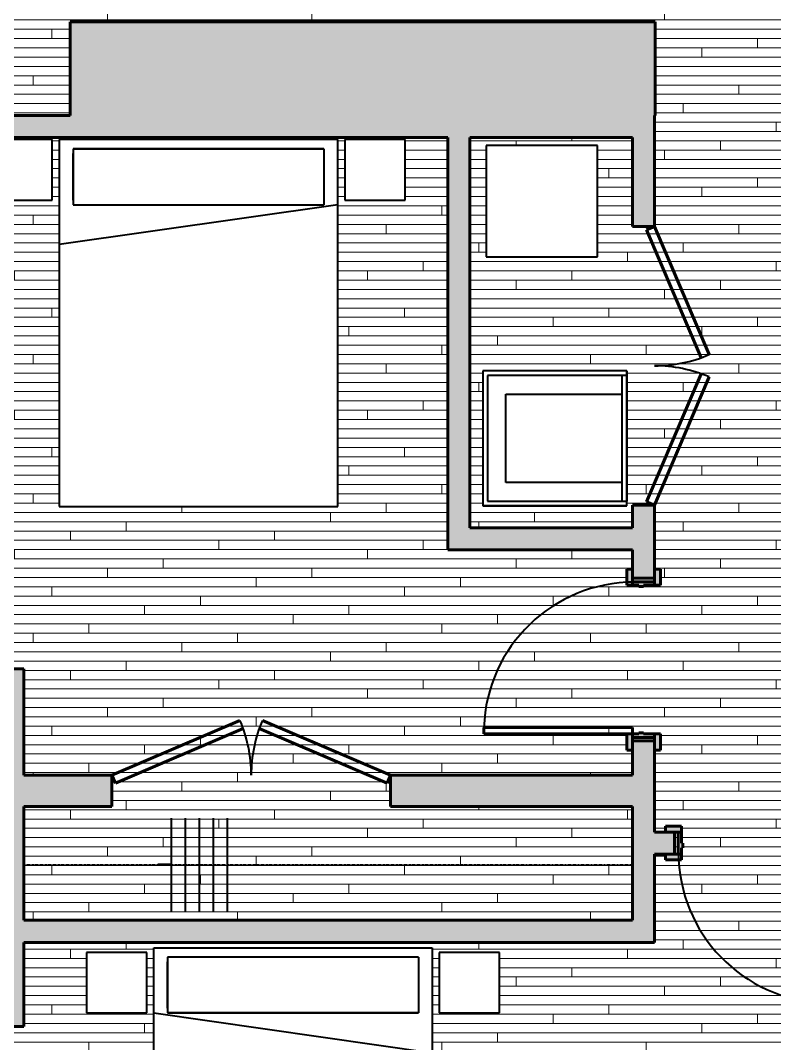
# Model space of a CAD drawing. Header units: inches. Extents: x 247 to 1312, y -3936 to 1080.
# Drawn here: x 329.3 to 491.7, y -3791.5 to -3571.3 of the extents above; entities that cross this region are included whole.
import ezdxf

# ---------------------------------------------------------------- set-up
doc = ezdxf.new("R2010")
doc.units = ezdxf.units.IN
doc.header["$MEASUREMENT"] = 0
doc.linetypes.add('Hidden 1_16_', pattern=[0.09375, 0.0625, -0.03125])
for name, color, linetype, lineweight in [('A-DETL', 90, 'Continuous', 9), ('A-DETL-GENF', 92, 'Continuous', 9), ('A-DOOR', 31, 'Continuous', 40), ('A-DOOR-FRAM', 31, 'Continuous', 40), ('A-FLOR-PATT', 8, 'Continuous', 40), ('A-WALL', 113, 'Continuous', 18), ('A-WALL-PATT', 111, 'Continuous', 18), ('I-FURN', 30, 'Continuous', 40), ('I-WALL', 2, 'Continuous', 40), ('Q-CASE', 31, 'Continuous', 40)]:
    doc.layers.add(name, color=color, linetype=linetype, lineweight=lineweight)

# ---------------------------------------------------------------- blocks, each defined once
blk = doc.blocks.new('EMBARC Door - 32_ x 84_ BEDROOM-1132056-UNIT 8')
at = {"layer": 'A-DOOR-FRAM'}
h = blk.add_hatch(color=135, dxfattribs=at)
h.paths.add_polyline_path([(-16, 2.375), (-16, 3.625), (-19.5, 3.625), (-19.5, 2.375), (-17.5, 2.375)], flags=0)
h.paths.add_polyline_path([(16, 2.375), (19.5, 2.375), (19.5, 3.625), (16, 3.625)], flags=0)
h = blk.add_hatch(color=135, dxfattribs=at)
h.paths.add_polyline_path([(-16.75, -2.375), (-16, -2.375), (-16, -1), (-15.75, -1), (-15.75, 0), (-16, 0), (-16, 2.375), (-16.75, 2.375)], flags=0)
h.paths.add_polyline_path([(16.75, -2.375), (16.75, 2.375), (16, 2.375), (16, 0), (15.75, 0), (15.75, -1), (16, -1), (16, -2.375)], flags=0)
h = blk.add_hatch(color=135, dxfattribs=at)
h.paths.add_polyline_path([(-17.5, -3.625), (-16, -3.625), (-16, -2.375), (-19.5, -2.375), (-19.5, -3.625)], flags=0)
h.paths.add_polyline_path([(17.5, -3.625), (19.5, -3.625), (19.5, -2.375), (16, -2.375), (16, -3.625)], flags=0)
at = {"layer": 'A-DOOR', "color": 10, "lineweight": 60}
for p, q in [((14.625, -2.375), (14.625, -34.375)), ((16, -2.375), (14.625, -2.375)), ((16, -2.375), (16, -34.375)), ((16, -34.375), (14.625, -34.375))]:
    blk.add_line(p, q, dxfattribs=at)
at = {"layer": 'A-DOOR', "color": 250}
blk.add_arc((15.725, -1.991), 32.403, 180, 268.05446, dxfattribs=at)
at = {"layer": 'A-DOOR-FRAM', "color": 10, "lineweight": 60}
for p, q in [((-19.5, 2.375), (-19.5, 3.625)), ((-19.5, 3.625), (-16, 3.625)), ((-16, 2.375), (-17.5, 2.375)), ((-16.75, -2.375), (-16.75, 2.375)), ((-16.75, 2.375), (-16, 2.375)), ((-16, 3.625), (-16, 2.375)), ((-16, 2.375), (-16, 0)), ((16, 3.625), (19.5, 3.625)), ((16, 2.375), (16, 3.625)), ((17.5, 2.375), (16, 2.375)), ((16, 2.375), (16.75, 2.375)), ((16, 0), (16, 2.375)), ((16.75, 2.375), (16.75, -2.375)), ((19.5, 3.625), (19.5, 2.375)), ((-16, 0), (-15.75, 0)), ((-15.75, 0), (-15.75, -1)), ((15.75, 0), (16, 0)), ((15.75, -1), (15.75, 0)), ((-16, -1), (-16, -2.375)), ((-15.75, -1), (-16, -1)), ((16, -1), (15.75, -1)), ((16, -2.375), (16, -1)), ((-19.5, -3.625), (-19.5, -2.375)), ((-16, -3.625), (-19.5, -3.625)), ((-17.5, -2.375), (-16, -2.375)), ((-16, -2.375), (-16.75, -2.375)), ((-16, -2.375), (-16, -3.625)), ((16, -3.625), (16, -2.375)), ((16, -2.375), (17.5, -2.375)), ((16.75, -2.375), (16, -2.375)), ((19.5, -3.625), (16, -3.625)), ((19.5, -2.375), (19.5, -3.625))]:
    blk.add_line(p, q, dxfattribs=at)
blk = doc.blocks.new('Bed-Standard - Queen 60_ x 79_-1580710-UNIT 8')
at = {"layer": 'I-FURN', "color": 250}
for p, q in [((-19.31, 41.3), (40.69, 41.3)), ((-19.31, -37.7), (-19.31, 41.3)), ((40.69, 41.3), (40.69, -37.7)), ((40.69, -23.7), (-19.31, -15.13)), ((-16.31, -23.7), (37.69, -23.7)), ((-16.31, -35.7), (-16.31, -23.7)), ((37.69, -23.7), (-16.31, -23.7)), ((37.69, -35.7), (37.69, -23.7)), ((-16.31, -34.7), (-16.31, -24.7)), ((37.69, -24.7), (37.69, -34.7)), ((-16.31, -35.7), (37.69, -35.7)), ((-16.31, -35.7), (37.69, -35.7)), ((40.69, -37.7), (-19.31, -37.7))]:
    blk.add_line(p, q, dxfattribs=at)
blk = doc.blocks.new('BED SIDE TABLE22 - BED SIDE TABLE-1587484-UNIT 8')
at = {"layer": 'I-FURN', "color": 250}
for p, q in [((419.46, -3771.91), (419.46, -3784.91)), ((432.46, -3771.91), (419.46, -3771.91)), ((432.46, -3784.91), (432.46, -3771.91)), ((419.46, -3784.91), (432.46, -3784.91))]:
    blk.add_line(p, q, dxfattribs=at)
blk = doc.blocks.new('BED SIDE TABLE23 - BED SIDE TABLE-1587496-UNIT 8')
at = {"layer": 'I-FURN', "color": 250}
for p, q in [((343.46, -3771.91), (343.46, -3784.91)), ((356.46, -3771.91), (343.46, -3771.91)), ((356.46, -3784.91), (356.46, -3771.91)), ((343.46, -3784.91), (356.46, -3784.91))]:
    blk.add_line(p, q, dxfattribs=at)
blk = doc.blocks.new('Double-Flush-Closet - 60_ x 80_ _C3 CLOSET-1697563-UNIT 8')
at = {"layer": 'A-DOOR', "color": 10, "lineweight": 60}
for p, q in [((-30, 3.38), (-2.41, 15.16)), ((-29.25, 1.63), (-1.72, 13.39)), ((29.26, 1.63), (1.72, 13.39)), ((30, 3.38), (2.41, 15.16)), ((-30, 3.38), (-29.25, 1.63)), ((30, 3.38), (29.26, 1.63))]:
    blk.add_line(p, q, dxfattribs=at)
at = {"layer": 'A-DOOR', "color": 250}
for centre, start, end in [((-30, 3.38), 360, 23.1243), ((30, 3.38), 156.8757, 180)]:
    blk.add_arc(centre, 30, start, end, dxfattribs=at)
blk = doc.blocks.new('Double-Flush-Closet - 60_ x 80_ _LAUNDRY-1130402-UNIT 8')
at = {"layer": 'A-DOOR', "color": 10, "lineweight": 60}
for p, q in [((-30, 2.38), (-2.41, 14.16)), ((30, 2.38), (2.41, 14.16)), ((-29.25, 0.63), (-1.72, 12.39)), ((29.26, 0.63), (1.72, 12.39)), ((-30, 2.38), (-29.25, 0.63)), ((30, 2.38), (29.26, 0.63))]:
    blk.add_line(p, q, dxfattribs=at)
at = {"layer": 'A-DOOR', "color": 250}
for centre, start, end in [((-30, 2.38), 360, 23.1243), ((30, 2.38), 156.8757, 180)]:
    blk.add_arc(centre, 30, start, end, dxfattribs=at)
blk = doc.blocks.new('Bed-Standard - Queen 60_ x 79_-574161-UNIT 8')
at = {"layer": 'I-FURN', "color": 250}
for p, q in [((40.69, 37.7), (-19.31, 37.7)), ((-19.31, 37.7), (-19.31, -41.3)), ((40.69, -41.3), (40.69, 37.7)), ((-16.31, 35.7), (-16.31, 23.7)), ((-16.31, 35.7), (37.69, 35.7)), ((37.69, 35.7), (-16.31, 35.7)), ((37.69, 35.7), (37.69, 23.7)), ((-16.31, 24.7), (-16.31, 34.7)), ((37.69, 34.7), (37.69, 24.7)), ((40.69, 23.7), (-19.31, 15.13)), ((-16.31, 23.7), (37.69, 23.7)), ((-16.31, 23.7), (37.69, 23.7)), ((-19.31, -41.3), (40.69, -41.3))]:
    blk.add_line(p, q, dxfattribs=at)
blk = doc.blocks.new('BED SIDE TABLE40 - BED SIDE TABLE-1700016-UNIT 8')
at = {"layer": 'I-FURN', "color": 250}
for p, q in [((399.1, -3596.95), (399.1, -3609.95)), ((412.1, -3596.95), (399.1, -3596.95)), ((412.1, -3609.95), (412.1, -3596.95)), ((399.1, -3609.95), (412.1, -3609.95))]:
    blk.add_line(p, q, dxfattribs=at)
blk = doc.blocks.new('BED SIDE TABLE41 - BED SIDE TABLE-1700028-UNIT 8')
at = {"layer": 'I-FURN', "color": 250}
for p, q in [((323.09, -3596.95), (323.09, -3609.95)), ((336.09, -3596.95), (323.09, -3596.95)), ((336.09, -3609.95), (336.09, -3596.95)), ((323.09, -3609.95), (336.09, -3609.95))]:
    blk.add_line(p, q, dxfattribs=at)
blk = doc.blocks.new('Casework 105 - Casework 105-1964642-UNIT 8')
at = {"layer": 'Q-CASE', "color": 250}
for p, q in [((453.57, -3598.2), (429.57, -3598.2)), ((429.57, -3598.2), (429.57, -3622.2)), ((453.57, -3622.2), (453.57, -3598.2)), ((429.57, -3622.2), (453.57, -3622.2)), ((428.83, -3646.75), (428.83, -3675.75)), ((459.83, -3646.75), (428.83, -3646.75)), ((459.83, -3675.75), (459.83, -3646.75)), ((428.83, -3675.75), (459.83, -3675.75))]:
    blk.add_line(p, q, dxfattribs=at)

msp = doc.modelspace()

# ---------------------------------------------------------------- hatches: boundary and pattern name
at = {"layer": 'A-DETL-GENF'}
h = msp.add_hatch(color=55, dxfattribs=at)
h.paths.add_polyline_path([(328.75, -3786.62), (328.75, -3712.12), (309.75, -3712.12), (309.75, -3786.62)], flags=0)
h.paths.add_polyline_path([(404.94, -3594.13), (463.32, -3594.13), (463.32, -3574.06), (342.01, -3574.06), (342.01, -3594.13), (391.27, -3594.13)], flags=0)
msp.add_hatch(color=55, dxfattribs=at).paths.add_polyline_path([(418.61, -3574.06), (419.26, -3574.06), (419.26, -3573.63), (342.01, -3573.63), (342.01, -3574.06), (391.27, -3574.06)], flags=0)
at = {"layer": 'A-FLOR-PATT', "lineweight": 9}
h = msp.add_hatch(dxfattribs=at)
h.set_pattern_fill('FP_2', color=43, style=0, pattern_type=2)
h.set_pattern_definition([(0, (0, 0.8), (0, 2), []), (90, (0, 0.8), (-8, 8), [2, -28]), (90, (12, 4.8), (-8, 8), [2, -28])])
h.paths.add_polyline_path([(367.61, -3919.87), (440.77, -3919.87), (482.59, -3857.87), (557.62, -3857.87), (557.62, -3853.15), (556.37, -3853.15), (556.37, -3849.65), (560, -3849.65), (560, -3821.65), (556.37, -3821.65), (556.37, -3818.15), (557.62, -3818.15), (557.62, -3813.75), (553.87, -3813.75), (553.87, -3815), (550.37, -3815), (550.37, -3812.37), (550.12, -3812.37), (550.12, -3811.37), (550.37, -3811.37), (550.37, -3807.75), (553.87, -3807.75), (553.87, -3809), (572, -3809), (572, -3751.87), (513.75, -3751.87), (513.75, -3809), (518.87, -3809), (518.87, -3807.75), (522.37, -3807.75), (522.37, -3811.37), (522.62, -3811.37), (522.62, -3812.37), (522.37, -3812.37), (522.37, -3815), (518.87, -3815), (518.87, -3813.75), (509, -3813.75), (509, -3750.74), (507.16, -3750.74), (507.16, -3751.99), (503.66, -3751.99), (503.66, -3749.37), (503.41, -3749.37), (503.41, -3748.37), (503.66, -3748.37), (503.66, -3744.74), (507.16, -3744.74), (507.16, -3745.99), (509, -3745.99), (509, -3720.62), (507.75, -3720.62), (507.75, -3717.12), (511.37, -3717.12), (511.37, -3689.12), (507.75, -3689.12), (507.75, -3685.62), (509, -3685.62), (509, -3681), (523.75, -3681), (523.75, -3626.75), (526.25, -3626.75), (526.25, -3627.47), (526.62, -3627.47), (526.62, -3625.25), (529.62, -3625.25), (529.62, -3625), (530.62, -3625), (530.62, -3625.25), (533.87, -3625.25), (533.87, -3628.75), (532.62, -3628.75), (532.62, -3672.22), (649.25, -3672.22), (649.25, -3671.97), (589.25, -3671.97), (589.25, -3668.05), (536.41, -3668.05), (536.41, -3515), (532.62, -3515), (532.62, -3585.75), (533.87, -3585.75), (533.87, -3589.25), (530.62, -3589.25), (530.62, -3589.5), (529.62, -3589.5), (529.62, -3589.25), (526.62, -3589.25), (526.62, -3587.25), (526.25, -3587.25), (526.25, -3587.75), (523.75, -3587.75), (523.75, -3540.23), (496.97, -3540.23), (496.97, -3538.48), (523.75, -3538.48), (523.72, -3537.98), (523.65, -3538.05), (523.55, -3538.08), (496.97, -3538.08), (496.97, -3536.07), (496.89, -3536.05), (496.85, -3535.99), (496.77, -3535.98), (496.71, -3536.02), (496.7, -3536.07), (496.62, -3536.07), (496.6, -3537.98), (496.56, -3538.02), (496.43, -3538.08), (495.2, -3538.08), (495.03, -3537.98), (495, -3537.88), (495, -3537.05), (493.97, -3537.03), (493.95, -3537.01), (493.88, -3536.98), (493.82, -3536.86), (493.83, -3535.23), (493.93, -3535.14), (493.95, -3535.11), (495, -3535.09), (495, -3510.04), (495.22, -3509.82), (495.37, -3508.34), (495.47, -3508.18), (495.55, -3508.13), (495.74, -3508.08), (496.43, -3508.08), (496.6, -3508.18), (496.62, -3508.28), (496.62, -3510.09), (496.7, -3510.11), (496.75, -3510.17), (496.82, -3510.18), (496.88, -3510.14), (496.9, -3510.09), (496.97, -3510.09), (496.97, -3508.08), (523.55, -3508.08), (523.72, -3508.18), (523.75, -3508.28), (523.72, -3507.68), (496.97, -3507.68), (496.97, -3505.93), (499.75, -3505.93), (499.75, -3432.25), (473.5, -3432.25), (473.5, -3434.62), (472.25, -3435.62), (471.75, -3435.62), (470.31, -3437.06), (446.81, -3437.06), (445.37, -3435.62), (444.87, -3435.62), (443.62, -3434.62), (443.62, -3432.25), (403.75, -3432.25), (403.75, -3408.25), (315.62, -3408.25), (315.62, -3414.13), (263.29, -3466.46), (263.29, -3541.27), (313.77, -3591.75), (339.95, -3591.75), (339.95, -3571.56), (465.95, -3571.56), (465.95, -3591.75), (465.82, -3591.75), (465.82, -3615.63), (461.07, -3615.63), (461.07, -3596.5), (426.07, -3596.5), (426.07, -3680.5), (461.07, -3680.5), (461.07, -3675.63), (465.82, -3675.63), (465.82, -3689.38), (467.07, -3689.38), (467.07, -3692.88), (463.45, -3692.88), (463.45, -3693.13), (462.45, -3693.13), (462.45, -3692.88), (459.82, -3692.88), (459.82, -3689.38), (461.07, -3689.38), (461.07, -3685.25), (421.32, -3685.25), (421.32, -3596.5), (315.62, -3596.5), (315.62, -3710.87), (330, -3710.87), (330, -3733.74), (348.95, -3733.74), (348.95, -3740.49), (330, -3740.49), (330, -3764.99), (461.07, -3764.99), (461.07, -3740.49), (408.95, -3740.49), (408.95, -3733.74), (461.07, -3733.74), (461.07, -3728.38), (459.82, -3728.38), (459.82, -3724.88), (462.45, -3724.88), (462.45, -3724.63), (463.45, -3724.63), (463.45, -3724.88), (467.07, -3724.88), (467.07, -3728.38), (465.82, -3728.38), (465.82, -3745.99), (468.16, -3745.99), (468.16, -3744.74), (471.66, -3744.74), (471.66, -3748.37), (471.91, -3748.37), (471.91, -3749.37), (471.66, -3749.37), (471.66, -3751.99), (468.16, -3751.99), (468.16, -3750.74), (465.82, -3750.74), (465.82, -3769.74), (330, -3769.74), (330, -3787.87), (315.62, -3787.87), (315.62, -3857.87), (325.79, -3857.87), (366.76, -3918.6)], flags=0)
h.paths.add_polyline_path([(560, -3851.15), (560, -3850.4), (557.62, -3850.4), (557.62, -3851.15)], flags=0)
h.paths.add_polyline_path([(416.96, -3849.91), (357.96, -3849.91), (357.96, -3770.91), (417.96, -3770.91), (417.96, -3849.91), (417.82, -3849.91)], flags=0)
h.paths.add_polyline_path([(557.62, -3820.9), (560, -3820.9), (560, -3820.15), (557.62, -3820.15)], flags=0)
h.paths.add_polyline_path([(521.62, -3813.75), (521.62, -3809), (520.87, -3809), (520.87, -3813.75)], flags=0)
h.paths.add_polyline_path([(551.87, -3813.75), (551.87, -3809), (551.12, -3809), (551.12, -3813.75)], flags=0)
h.paths.add_polyline_path([(343.46, -3784.91), (343.46, -3771.91), (356.46, -3771.91), (356.46, -3784.91), (343.46, -3784.91)], flags=0)
h.paths.add_polyline_path([(419.46, -3784.91), (419.46, -3771.91), (432.46, -3771.91), (432.46, -3784.91), (419.46, -3784.91)], flags=0)
h.paths.add_polyline_path([(470.16, -3750.74), (470.91, -3750.74), (470.91, -3745.99), (470.16, -3745.99), (470.16, -3749.37)], flags=0)
h.paths.add_polyline_path([(504.41, -3750.74), (505.16, -3750.74), (505.16, -3745.99), (504.41, -3745.99), (504.41, -3749.37)], flags=0)
h.paths.add_polyline_path([(461.07, -3726.38), (465.82, -3726.38), (465.82, -3725.63), (461.07, -3725.63)], flags=0)
h.paths.add_polyline_path([(509, -3718.62), (511.37, -3718.62), (511.37, -3717.87), (509, -3717.87)], flags=0)
h.paths.add_polyline_path([(463.45, -3692.13), (465.82, -3692.13), (465.82, -3691.38), (461.07, -3691.38), (461.07, -3692.13), (462.45, -3692.13)], flags=0)
h.paths.add_polyline_path([(511.37, -3688.37), (511.37, -3687.62), (509, -3687.62), (509, -3688.37)], flags=0)
h.paths.add_polyline_path([(338.6, -3675.95), (337.6, -3675.95), (337.6, -3596.95), (397.6, -3596.95), (397.6, -3675.95), (348.95, -3675.95)], flags=0)
h.paths.add_polyline_path([(428.83, -3675.75), (428.83, -3646.75), (459.83, -3646.75), (459.83, -3675.75), (445.96, -3675.75)], flags=0)
h.paths.add_polyline_path([(527.87, -3626.75), (532.62, -3626.75), (532.62, -3626), (527.87, -3626)], flags=0)
h.paths.add_polyline_path([(453.57, -3622.2), (429.57, -3622.2), (429.57, -3598.2), (453.57, -3598.2), (453.57, -3615.63)], flags=0)
h.paths.add_polyline_path([(532.62, -3614.75), (519.63, -3607.25), (532.62, -3599.75), (532.62, -3604.94)], flags=0)
h.paths.add_polyline_path([(330.6, -3609.95), (323.09, -3609.95), (323.09, -3596.95), (336.09, -3596.95), (336.09, -3609.95)], flags=0)
h.paths.add_polyline_path([(399.1, -3609.95), (399.1, -3596.95), (412.1, -3596.95), (412.1, -3609.95)], flags=0)
h.paths.add_polyline_path([(529.62, -3588.5), (532.62, -3588.5), (532.62, -3587.75), (527.87, -3587.75), (527.87, -3588.5)], flags=0)
h.paths.add_polyline_path([(391.27, -3551.55), (365.41, -3551.55), (365.41, -3532.85), (401.99, -3532.85), (401.99, -3551.55)], flags=0)
h.paths.add_polyline_path([(320.6, -3551.55), (320.6, -3551.55), (320.61, -3492.1), (406.61, -3492.1), (406.61, -3522.1), (350.6, -3522.1), (350.6, -3551.55), (324.89, -3551.55)], flags=0)
h.paths.add_polyline_path([(533.75, -3506.12), (536.41, -3506.12), (536.41, -3408.25), (533.75, -3408.25), (533.75, -3503)], flags=0)
h.paths.add_polyline_path([(369.69, -3473.38), (369.69, -3471.35), (385.68, -3471.35), (385.67, -3473.38)], flags=0)
h.paths.add_polyline_path([(345.69, -3473.36), (345.69, -3471.34), (361.68, -3471.32), (361.67, -3473.34), (350.6, -3473.36)], flags=0)
h.paths.add_polyline_path([(385.67, -3470.13), (369.68, -3470.13), (369.68, -3465.37), (361.66, -3465.37), (361.67, -3470.09), (345.68, -3470.11), (345.67, -3465.37), (336.56, -3465.37), (336.56, -3457.62), (331.68, -3457.62), (331.68, -3441.63), (336.56, -3441.63), (336.59, -3433.81), (345.67, -3433.81), (345.67, -3429.11), (361.66, -3429.13), (361.68, -3433.81), (369.67, -3433.81), (369.67, -3429.13), (385.66, -3429.14), (385.68, -3433.81), (395.49, -3433.81), (395.49, -3441.62), (400.23, -3441.62), (400.23, -3457.6), (395.49, -3457.6), (395.49, -3465.37), (385.67, -3465.37)], flags=0)
h.paths.add_polyline_path([(328.43, -3457.63), (328.43, -3441.64), (330.46, -3441.64), (330.46, -3457.63)], flags=0)
h.paths.add_polyline_path([(401.46, -3457.62), (401.46, -3441.62), (403.48, -3441.62), (403.48, -3457.62)], flags=0)
h.paths.add_polyline_path([(448.62, -3436.06), (468.5, -3436.06), (469.21, -3435.87), (469.46, -3435.62), (447.66, -3435.62), (447.9, -3435.87)], flags=0)
h.paths.add_polyline_path([(385.67, -3427.92), (369.68, -3427.9), (369.68, -3425.88), (385.68, -3425.89)], flags=0)
h.paths.add_polyline_path([(361.68, -3427.9), (345.68, -3427.89), (345.68, -3425.86), (361.68, -3425.88)], flags=0)
h.paths.add_polyline_path([(523.75, -3398.25), (536.41, -3398.25), (536.41, -3388.68), (312.17, -3388.68), (315.62, -3392.14), (315.62, -3398.25), (500.64, -3398.25)], flags=0)
at = {"layer": 'A-WALL-PATT'}
for points in [[(342.01, -3575.69), (342.01, -3573.63), (416.64, -3573.63), (416.64, -3571.56), (339.95, -3571.56), (339.95, -3575.69)], [(465.95, -3576.81), (465.95, -3571.56), (416.64, -3571.56), (416.64, -3573.63), (419.26, -3573.63), (419.26, -3574.06), (463.32, -3574.06), (463.32, -3576.81)], [(339.95, -3591.75), (342.01, -3591.75), (342.01, -3575.69), (339.95, -3575.69), (339.95, -3582.98)], [(465.95, -3591.75), (465.95, -3576.81), (463.32, -3576.81), (463.32, -3591.75), (465.82, -3591.75)], [(461.07, -3596.5), (461.07, -3594.13), (342.01, -3594.13), (342.01, -3591.75), (313.56, -3591.75), (313.56, -3596.5), (445.96, -3596.5)], [(421.32, -3680.5), (426.07, -3680.5), (426.07, -3596.5), (421.32, -3596.5), (421.32, -3671.3)], [(445.96, -3685.25), (461.07, -3685.25), (461.07, -3680.5), (421.32, -3680.5), (421.32, -3685.25)], [(328.75, -3787.87), (330, -3787.87), (330, -3710.87), (327.5, -3710.87), (327.5, -3712.12), (328.75, -3712.12), (328.75, -3786.62), (327.5, -3786.62), (327.5, -3787.87)], [(330, -3769.74), (465.82, -3769.74), (465.82, -3764.99), (330, -3764.99)]]:
    msp.add_hatch(color=8, dxfattribs=at).paths.add_polyline_path(points, flags=0)
h = msp.add_hatch(color=8, dxfattribs=at)
h.paths.add_polyline_path([(465.82, -3764.99), (465.82, -3726.38), (461.07, -3726.38), (461.07, -3764.99)], flags=0)
h.paths.add_polyline_path([(465.82, -3691.38), (465.82, -3675.63), (461.07, -3675.63), (461.07, -3691.38)], flags=0)
h.paths.add_polyline_path([(465.82, -3615.63), (465.82, -3591.75), (463.32, -3591.75), (463.32, -3594.13), (461.07, -3594.13), (461.07, -3615.63)], flags=0)
h = msp.add_hatch(color=8, dxfattribs=at)
h.paths.add_polyline_path([(445.96, -3740.49), (461.07, -3740.49), (461.07, -3733.74), (408.95, -3733.74), (408.95, -3740.49)], flags=0)
h.paths.add_polyline_path([(348.95, -3740.49), (348.95, -3733.74), (330, -3733.74), (330, -3740.49), (336.59, -3740.49)], flags=0)
h = msp.add_hatch(color=8, dxfattribs=at)
h.paths.add_polyline_path([(470.16, -3750.74), (470.16, -3745.99), (465.82, -3745.99), (465.82, -3750.74)], flags=0)
h.paths.add_polyline_path([(509, -3750.74), (509, -3745.99), (505.16, -3745.99), (505.16, -3750.74)], flags=0)

# ---------------------------------------------------------------- linework, layer by layer
at = {"layer": 'A-DETL', "color": 250, "lineweight": 40}
for p, q in [((459.83, -3646.75), (428.83, -3646.75)), ((428.83, -3646.75), (428.83, -3675.75)), ((459.83, -3646.75), (459.83, -3647.75)), ((459.83, -3647.75), (429.83, -3647.75)), ((429.83, -3647.75), (429.83, -3674.75)), ((458.83, -3674.75), (458.83, -3647.75)), ((459.83, -3647.75), (459.83, -3674.75)), ((433.83, -3670.75), (433.83, -3651.75)), ((433.83, -3651.75), (458.83, -3651.75)), ((458.83, -3670.75), (433.83, -3670.75)), ((429.83, -3674.75), (459.83, -3674.75)), ((459.83, -3675.75), (459.83, -3674.75)), ((459.83, -3675.75), (428.83, -3675.75)), ((361.82, -3762.99), (361.82, -3742.99)), ((364.82, -3762.99), (364.82, -3742.99)), ((367.82, -3762.99), (367.82, -3742.99)), ((370.82, -3762.99), (370.82, -3742.99)), ((373.82, -3762.99), (373.82, -3742.99)), ((361.82, -3752.99), (358.82, -3752.99))]:
    msp.add_line(p, q, dxfattribs=at)
at = {"layer": 'A-DETL', "linetype": 'Hidden 1_16_'}
msp.add_line((330, -3752.99), (461.07, -3752.99), dxfattribs=at)
at = {"layer": 'A-WALL', "color": 10, "lineweight": 60}
for p, q in [((465.95, -3571.56), (416.64, -3571.56)), ((465.95, -3591.75), (465.95, -3571.56)), ((465.82, -3591.75), (465.95, -3591.75))]:
    msp.add_line(p, q, dxfattribs=at)
at = {"layer": 'I-WALL', "color": 10, "lineweight": 60}
for p, q in [((416.64, -3571.56), (339.95, -3571.56)), ((339.95, -3571.56), (339.95, -3591.75)), ((339.95, -3591.75), (313.77, -3591.75)), ((465.82, -3615.63), (465.82, -3591.75)), ((315.62, -3596.5), (421.32, -3596.5)), ((421.32, -3596.5), (421.32, -3685.25)), ((426.07, -3596.5), (461.07, -3596.5)), ((426.07, -3680.5), (426.07, -3596.5)), ((461.07, -3596.5), (461.07, -3615.63)), ((461.07, -3615.63), (465.82, -3615.63)), ((465.82, -3675.63), (461.07, -3675.63)), ((461.07, -3675.63), (461.07, -3680.5)), ((465.82, -3691.38), (465.82, -3675.63)), ((461.07, -3680.5), (426.07, -3680.5)), ((421.32, -3685.25), (461.07, -3685.25)), ((461.07, -3685.25), (461.07, -3691.38)), ((461.07, -3691.38), (465.82, -3691.38)), ((330, -3710.87), (315.62, -3710.87)), ((330, -3733.74), (330, -3710.87)), ((465.82, -3726.38), (461.07, -3726.38)), ((461.07, -3726.38), (461.07, -3733.74)), ((465.82, -3745.99), (465.82, -3726.38)), ((348.95, -3733.74), (330, -3733.74)), ((348.95, -3740.49), (348.95, -3733.74)), ((461.07, -3733.74), (408.95, -3733.74)), ((408.95, -3733.74), (408.95, -3740.49)), ((330, -3740.49), (348.95, -3740.49)), ((330, -3764.99), (330, -3740.49)), ((408.95, -3740.49), (461.07, -3740.49)), ((461.07, -3740.49), (461.07, -3764.99)), ((470.16, -3745.99), (465.82, -3745.99)), ((470.16, -3750.74), (470.16, -3745.99)), ((465.82, -3750.74), (470.16, -3750.74)), ((465.82, -3769.74), (465.82, -3750.74)), ((461.07, -3764.99), (330, -3764.99)), ((330, -3769.74), (465.82, -3769.74)), ((330, -3787.87), (330, -3769.74)), ((315.62, -3787.87), (330, -3787.87))]:
    msp.add_line(p, q, dxfattribs=at)

# ---------------------------------------------------------------- block references
at = {"layer": 'A-DOOR', "color": 250, "rotation": 269.9999999999999}
for name, p in [('Double-Flush-Closet - 60_ x 80_ _LAUNDRY-1130402-UNIT 8', (463.45, -3645.63)), ('EMBARC Door - 32_ x 84_ BEDROOM-1132056-UNIT 8', (463.45, -3708.88))]:
    msp.add_blockref(name, p, dxfattribs=at)
at = {"layer": 'A-DOOR', "color": 250}
for name, p in [('Double-Flush-Closet - 60_ x 80_ _C3 CLOSET-1697563-UNIT 8', (378.95, -3737.12)), ('EMBARC Door - 32_ x 84_ BEDROOM-1132056-UNIT 8', (487.66, -3748.37))]:
    msp.add_blockref(name, p, dxfattribs=at)
at = {"layer": 'I-FURN', "color": 250}
for name, p in [('BED SIDE TABLE41 - BED SIDE TABLE-1700028-UNIT 8', (0, 0)), ('Bed-Standard - Queen 60_ x 79_-574161-UNIT 8', (356.91, -3634.65)), ('BED SIDE TABLE40 - BED SIDE TABLE-1700016-UNIT 8', (0, 0)), ('BED SIDE TABLE23 - BED SIDE TABLE-1587496-UNIT 8', (0, 0)), ('BED SIDE TABLE22 - BED SIDE TABLE-1587484-UNIT 8', (0, 0))]:
    msp.add_blockref(name, p, dxfattribs=at)
at = {"layer": 'I-FURN', "color": 250, "rotation": 180}
msp.add_blockref('Bed-Standard - Queen 60_ x 79_-1580710-UNIT 8', (398.65, -3808.62), dxfattribs=at)
at = {"layer": 'Q-CASE', "color": 250}
msp.add_blockref('Casework 105 - Casework 105-1964642-UNIT 8', (0, 0), dxfattribs=at)

doc.saveas('drawing.dxf')
